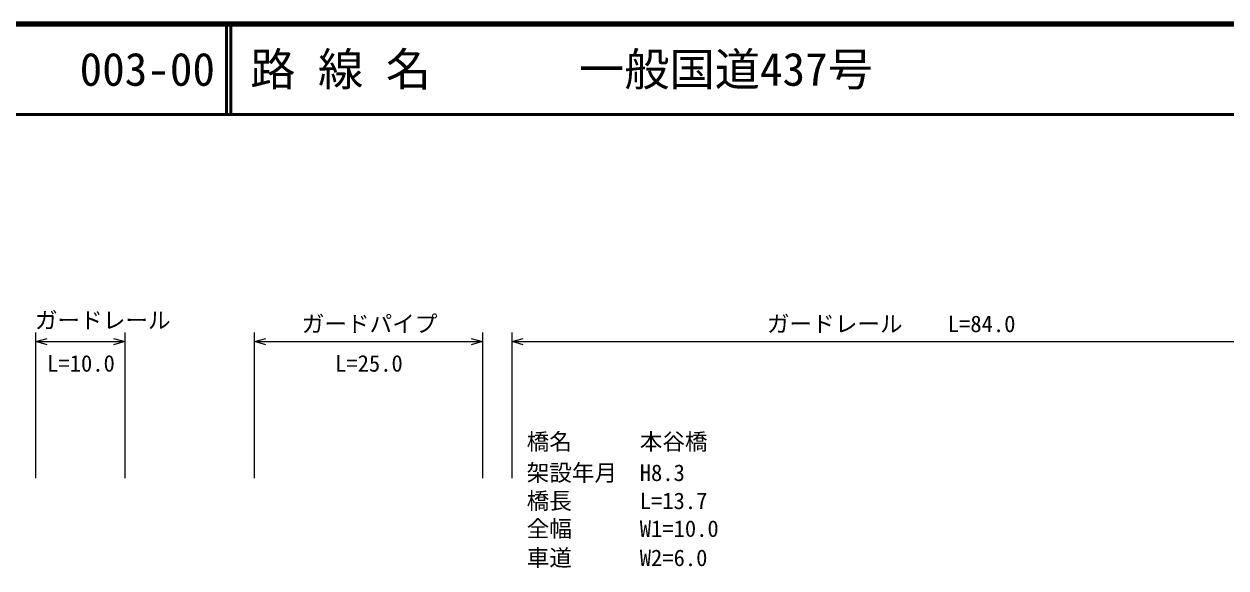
# Model space of a CAD drawing. Units: millimetres, scale not verified. Extents: x 40000 to 680000, y 20000 to 380000.
# Drawn here: x 155372 to 288258, y 319835 to 380000 of the extents above; entities that cross this region are included whole.
import ezdxf
from ezdxf.enums import TextEntityAlignment as Align

# ---------------------------------------------------------------- set-up
doc = ezdxf.new("R2010")
doc.units = ezdxf.units.MM
doc.header["$LTSCALE"] = 1000
for name, color, linetype, lineweight in [('M-STR-HTXT', 7, 'Continuous', 13), ('M-TTL', 2, 'Continuous', 140), ('M-TTL-LINE', 7, 'Continuous', 50)]:
    doc.layers.add(name, color=color, linetype=linetype, lineweight=lineweight)
doc.layers.add('M-TTL-TXT', color=7, linetype='Continuous')
doc.styles.add('ＭＳ ゴシック', font='')
doc.styles.get('ＭＳ ゴシック').set_extended_font_data('MS Gothic')

msp = doc.modelspace()

# ---------------------------------------------------------------- linework, layer by layer
at = {"layer": 'M-STR-HTXT'}
for p, q in [((156694, 329768), (156694, 345871)), ((166525, 345871), (166525, 329768)), ((180851, 329768), (180851, 345871)), ((206050, 345871), (206050, 329768)), ((209323, 329768), (209323, 345871)), ((156694, 344871), (166525, 344871)), ((180851, 344871), (206050, 344871)), ((209323, 344871), (479841, 344871))]:
    msp.add_line(p, q, dxfattribs=at)
for points in [[(157944, 344512), (156694, 344871), (157944, 345228)], [(165275, 345231), (166525, 344871), (165275, 344515)], [(182101, 344512), (180851, 344871), (182101, 345228)], [(204800, 345231), (206050, 344871), (204800, 344515)], [(210573, 344512), (209323, 344871), (210573, 345228)]]:
    msp.add_lwpolyline(points, dxfattribs=at)
at = {"layer": 'M-TTL'}
msp.add_line((680000, 380000), (40000, 380000), dxfattribs=at)
at = {"layer": 'M-TTL-LINE'}
for p, q in [((177750, 380000), (177750, 370000)), ((178250, 380000), (178250, 370000)), ((40000, 370000), (680000, 370000))]:
    msp.add_line(p, q, dxfattribs=at)

# ---------------------------------------------------------------- texts
at = {"layer": 'M-STR-HTXT', "style": 'ＭＳ ゴシック'}
for s, p in [('ガードレール', (156572, 345771)), ('ガードパイプ', (186076, 345371)), ('ガードレール\u3000\u3000L=84.0', (237503, 345371)), ('L=10.0', (157929, 341001)), ('L=25.0', (189763, 341001)), ('橋名\u3000\u3000\u3000本谷橋', (210945, 332347)), ('架設年月\u3000H8.3', (210945, 328901)), ('橋長\u3000\u3000\u3000L=13.7', (210945, 325796)), ('全幅\u3000\u3000\u3000W1=10.0', (210945, 322722)), ('車道\u3000\u3000\u3000W2=6.0', (210945, 319493))]:
    msp.add_text(s, height=1833, dxfattribs=at).set_placement(p, align=Align.BOTTOM_LEFT)
at = {"layer": 'M-TTL-TXT', "style": 'ＭＳ ゴシック'}
for s, p in [('003-00', (161521, 375000)), ('路 線 名', (180380, 375000)), ('一般国道437号', (216734, 375000))]:
    msp.add_text(s, height=3666, dxfattribs=at).set_placement(p, align=Align.MIDDLE_LEFT)

doc.saveas('drawing.dxf')
